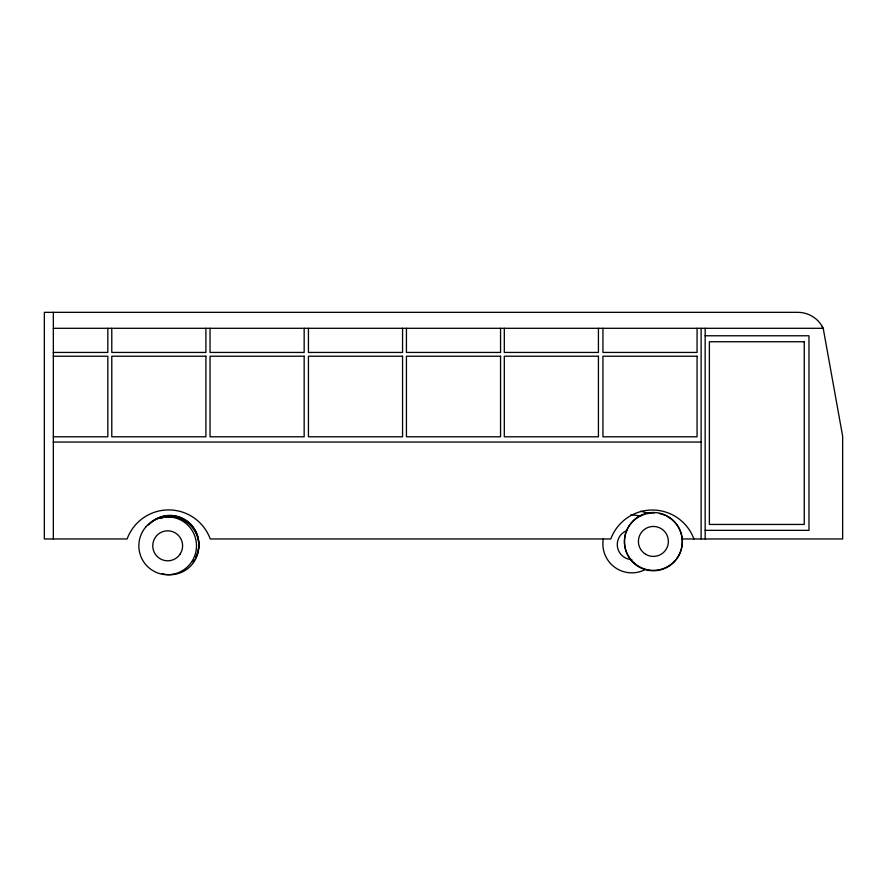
<?xml version="1.0" encoding="UTF-8"?>
<svg xmlns="http://www.w3.org/2000/svg" width="887" height="887" viewBox="0 0 887 887"><rect width="100%" height="100%" fill="white"/><g stroke="black" fill="none" stroke-linecap="round" stroke-linejoin="round"><path stroke-width="1.33" d="M53.342 328.301L823.214 328.301L842.65 436.204L842.65 538.963L681.693 538.963M705.165 335.774L808.977 335.774L808.977 530.348L705.165 530.348M53.342 352.438L107.837 352.438L107.837 328.301M53.342 356.219L107.837 356.219L107.837 436.792L53.342 436.792M53.342 442.059L701.118 442.059M693.933 538.963A44.328 44.328 0 0 0 610.788 538.963L210.241 538.963A44.261 44.261 0 0 0 127.107 538.963L44.35 538.963L44.35 312.335L797.757 312.335A28.317 28.317 0 0 1 822.227 326.405L823.469 328.789M822.227 326.405L822.582 328.301M705.165 328.301L705.165 538.963M701.118 328.301L701.118 538.963M697.071 328.301L697.071 352.438L602.949 352.438L602.949 328.301M598.426 328.301L598.426 352.438L504.304 352.438L504.304 328.301M500.556 328.301L500.556 352.438L406.434 352.438L406.434 328.301M402.554 328.301L402.554 352.438L308.432 352.438L308.432 328.301M304.163 328.301L304.163 352.438L210.042 352.438L210.042 328.301M205.906 328.301L205.906 352.438L111.784 352.438L111.784 328.301M53.342 312.335L53.342 538.963M640.769 511.211A44.328 44.328 0 0 1 648.087 513.628M197.912 551.57A28.927 28.927 0 0 1 195.672 557.468M148.406 524.971A28.927 28.927 0 0 1 198.2 550.35M197.912 551.847A28.927 28.927 0 0 1 195.672 557.746M194.43 559.941A28.927 28.927 0 0 1 193 562.025M150.169 523.452A28.927 28.927 0 0 1 198.2 550.627M165.414 517.254A28.927 28.816 -90 0 1 198.843 545.572A28.927 28.816 -90 0 1 165.869 574.432M164.638 574.233A28.927 28.816 -90 0 1 162.199 573.645M160.536 518.485A28.927 28.816 -90 0 1 162.942 517.764M644.949 569.687A28.927 28.927 0 0 1 603.36 538.642M630.801 515.003A28.927 28.927 0 0 1 640.747 516.4M631.854 559.575A14.99 14.99 0 0 1 627.453 530.393M666.514 516.068A28.927 28.927 0 0 1 677.912 557.18A28.927 28.927 0 0 1 635.968 564.941A28.927 28.927 0 0 1 631.888 522.487M632.741 521.567A28.927 28.927 0 0 1 644.439 514.327M645.647 513.972A28.927 28.927 0 0 1 654.384 512.93M659.396 513.551A28.927 28.927 0 0 1 665.383 515.524M804.243 341.75L709.378 341.75L709.378 524.45L804.243 524.45L804.243 341.75M205.906 356.219L111.784 356.219L111.784 436.792L205.906 436.792L205.906 356.219M304.163 356.219L210.042 356.219L210.042 436.792L304.163 436.792L304.163 356.219M402.554 356.219L308.432 356.219L308.432 436.792L402.554 436.792L402.554 356.219M500.556 356.219L406.434 356.219L406.434 436.792L500.556 436.792L500.556 356.219M598.426 356.219L504.304 356.219L504.304 436.792L598.426 436.792L598.426 356.219M697.071 356.219L602.949 356.219L602.949 436.792L697.071 436.792L697.071 356.219M145.856 526.911A28.927 28.816 90 0 0 162.288 574.233A28.927 28.816 90 0 0 194.885 536.28A28.927 28.816 90 0 0 145.856 526.911M180.161 554.031A14.99 14.924 -90 0 0 168.53 530.847A14.99 14.924 -90 0 0 154.349 552.546A14.99 14.924 -90 0 0 180.161 554.031M634.017 562.923A28.927 28.927 0 0 0 681.671 547.445A28.927 28.927 0 0 0 644.439 513.917A28.927 28.927 0 0 0 634.017 562.923M645.57 554.22A14.99 14.99 0 0 0 668.366 541.802A14.99 14.99 0 0 0 646.213 528.275A14.99 14.99 0 0 0 645.57 554.22"/></g></svg>
